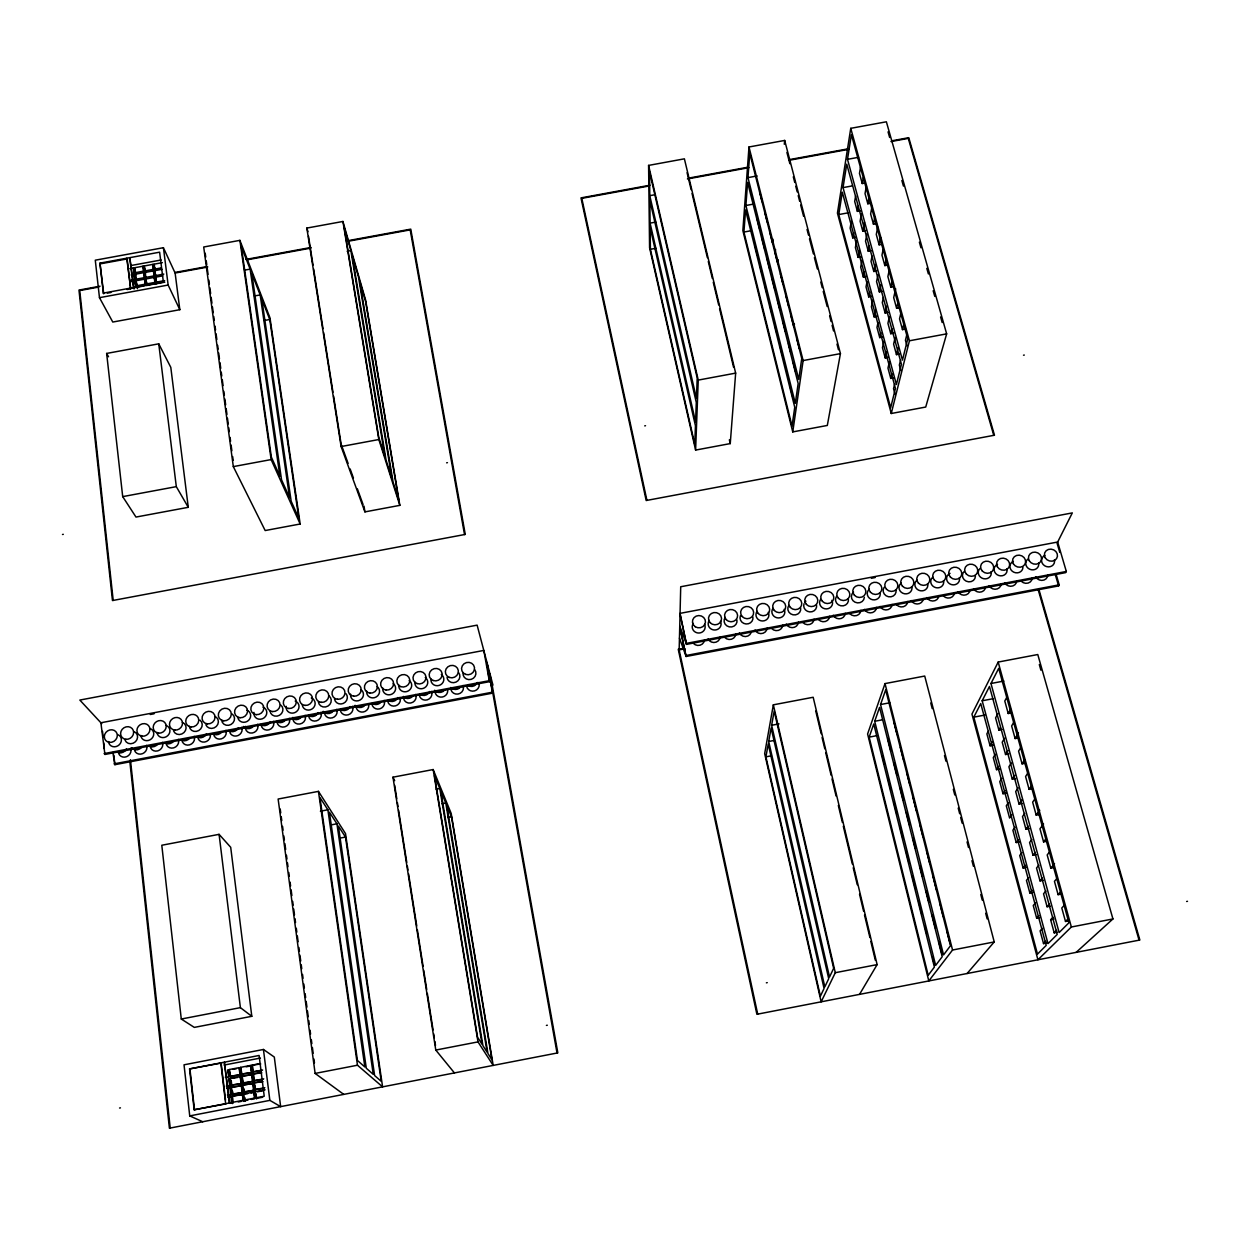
<?xml version="1.0" encoding="UTF-8"?>
<svg xmlns="http://www.w3.org/2000/svg" width="1250" height="1250" viewBox="0 0 1250 1250"><rect width="100%" height="100%" fill="white"/><g stroke="black" fill="none" stroke-linecap="round" stroke-linejoin="round"><path stroke-width="1.5" d="M757.703 1014.125L679.156 649.891L680.719 586.75L1072.312 512.906L1057.078 543.203L1059.781 552.391M680.031 614.422L686.531 644.375L680.062 613.359L1057.656 542.031L1066.328 571.469L1065.719 572.609L686.531 644.375L679.75 625.969L686.109 656.484L1058.609 585.922L1059.188 584.828L1056.016 573.953M695.609 450.078L698.25 380.094L648.594 165.406L684.391 158.828L735.656 373.125L730.25 443.594L695.609 450.078L649.578 247.781L648.594 165.406M748.984 146.984L742.859 230.578L792.75 431.906L827.312 425.453L840.438 353.625L784.688 140.438L748.984 146.984L803.125 360.562L792.75 431.906M743.922 232.047L745.562 210.016L794.75 407.25L792.031 426.125L743.922 232.047L751.312 230.687M745.891 205.5L747.609 182.359L798.156 383.516L795.312 403.375L745.891 205.5L753.469 204.094M747.969 177.625L749.766 153.312L801.75 358.516L798.75 379.438L747.969 177.625L757.156 175.938M772.922 239.156L772.547 242.828L769.938 232.516M784.297 144.266L784.688 140.438M775.547 249.484L775.156 253.125L777.797 263.547L778.188 259.922M794.422 323.891L793.969 327.344L791.25 316.641M850.75 128.328L837.438 213.125L891.25 413.5L925.719 407.047L946.656 333.859L886.375 121.797L850.75 128.328L909.438 340.781L891.25 413.5M838.766 214.562L842.297 192.188L895.438 388.453L890.656 407.703L838.766 214.562L847.984 212.859M843.031 187.609L846.75 164.141L901.437 364.266L896.406 384.5L843.031 187.609L852.469 185.875M847.5 159.328L851.406 134.672L907.75 338.797L902.469 360.109L847.5 159.328L858.516 157.312M851.328 221.156L850.125 228.156L852.766 237.891L855.547 237.375M855.625 195.938L854.688 201.453L857.391 211.375L860.234 210.844M860.562 166.984L859.469 173.422L862.25 183.531L865.172 182.984M852.766 237.891L853.672 232.672M857.391 211.375L858.344 205.891M862.25 183.531L863.266 177.781M773.344 704.828L764.672 753.625L821.141 1001.828L835.297 972.703L773.344 704.828L813.172 697.266L877.125 964.609L859.531 994.375M856.625 240.672L855.391 247.578L858.031 257.391L860.828 256.875M861.375 214L860.094 221.25L862.813 231.25L865.672 230.719M866.391 185.969L865.031 193.594L867.828 203.781L870.766 203.234M765.906 756.844L768.219 744.094L824.062 988.453L820.391 996.187L765.906 756.844L771.422 755.781M768.688 741.484L771.125 728.047L828.719 978.672L824.828 986.859L768.688 741.484L774.359 740.406M771.625 725.281L774.188 711.078L833.656 968.328L829.531 977L771.625 725.281L779.016 723.875M858.031 257.391L859.297 250.531M862.813 231.25L864.453 222.234M867.828 203.781L869.219 196.219M861.953 260.359L860.672 267.172L863.359 277.062L866.156 276.547M866.875 234.047L865.531 241.203L868.281 251.281L871.156 250.75M872.031 206.422L870.625 213.937L873.453 224.203L876.406 223.672M863.359 277.062L864.328 271.984M868.281 251.281L869.297 245.953M873.453 224.203L874.891 216.75M867 281.875L866.016 286.922L868.719 296.891L871.531 296.359M872.047 256.031L871.016 261.328L873.797 271.484L876.672 270.953M877.719 227.031L876.281 234.453L879.125 244.812L882.094 244.266M868.719 296.891L869.719 291.891M873.797 271.484L875.188 264.5M879.125 244.812L880.609 237.453M872.75 300.219L871.406 306.828L874.109 316.875L876.938 316.359M877.984 274.672L876.562 281.625L879.359 291.875L882.25 291.328M883.094 249.656L881.969 255.141L884.859 265.594L887.828 265.047M874.109 316.875L875.484 310.312M879.359 291.875L880.797 284.984M884.859 265.594L886.375 258.344M878.016 322.578L876.969 327.453L879.719 337.594L882.547 337.062M883.391 297.516L882.297 302.641L885.109 312.984L888.016 312.453M889.422 269.391L887.875 276.578L890.781 287.125L893.766 286.578M879.719 337.594L880.781 332.75M885.109 312.984L886.594 306.203M890.781 287.125L892.344 280M883.891 341.297L882.453 347.688L885.203 357.922L888.062 357.391M889.438 316.562L887.922 323.297L890.766 333.719L893.688 333.172M895.672 288.797L893.688 297.641L896.609 308.281L899.609 307.719M885.203 357.922L886.672 351.578M890.766 333.719L891.922 328.719M896.609 308.281L898.219 301.266M889.438 361.812L887.969 368.109L890.75 378.422L893.609 377.891M895.156 337.5L893.609 344.109L896.469 354.625L899.406 354.078M901.172 311.922L899.531 318.875L902.484 329.609L905.5 329.047M890.75 378.422L891.875 373.734M896.469 354.625L898.047 348.062M902.484 329.609L904.141 322.703M894.672 384.047L893.531 388.688L894.938 393.891M900.531 360.234L899.328 365.109L900.781 370.406M906.688 335.172L905.438 340.312L906.922 345.719M885.016 683.594L867.594 733.984L928.797 980.937L952.547 950.016L994.234 941.938L924.719 676.047L885.016 683.594L952.547 950.016M869.156 737.141L873.75 723.984L934.391 967.078L928.203 975.297L869.156 737.141L876.5 735.734M874.703 721.281L879.562 707.391L942.219 956.703L935.656 965.391L874.703 721.281L882.234 719.844M880.562 704.531L885.688 689.859L950.5 945.703L943.562 954.906L880.562 704.531L889.781 702.781M998.188 662.062L971.953 714.078L1037.922 959.781L1071.359 927L1112.938 918.953L1037.781 654.531L998.188 662.062L1071.359 927M973.812 717.156L980.75 703.578L1046.219 945.406L1037.484 954.109L973.812 717.156L984.812 715.062M982.172 700.781L989.469 686.453L1057.234 934.422L1048 943.625L982.172 700.781L993.453 698.641M990.969 683.5L998.703 668.359L1068.906 922.781L1059.141 932.531L990.969 683.5L1003.859 681.047M988.266 731.266L986.844 733.891L990.062 745.781L993.125 745.203M997.828 713.766L995.578 717.906L998.891 730.094L1002.047 729.484M1007.172 696.656L1004.781 701.031L1008.219 713.516L1011.453 712.891M990.062 745.781L992.234 741.938M998.891 730.094L1000.422 727.375M1008.219 713.516L1010.641 709.219M995.219 754.281L993.266 757.641L996.516 769.656L999.594 769.062M1004.531 738.234L1002.203 742.234L1005.562 754.531L1008.734 753.922M1014.094 721.734L1011.641 725.953L1015.125 738.562L1018.375 737.938M996.516 769.656L998.484 766.344M1005.562 754.531L1007.906 750.609M1015.125 738.562L1018.422 733.031M1001.75 778.375L999.75 781.625L1003.016 793.734L1006.109 793.141M1011.281 762.938L1008.906 766.781L1012.297 779.188L1015.469 778.578M1021.078 747.062L1018.578 751.125L1022.078 763.844L1025.344 763.219M1003.016 793.734L1005.047 790.562M1012.297 779.188L1014.688 775.422M1022.078 763.844L1024.625 759.859M1008.328 802.703L1006.281 805.812L1009.594 818.031L1011.656 814.984M1018.094 787.875L1015.672 791.562L1019.078 804.094L1022.281 803.469M1028.141 772.609L1025.578 776.516L1029.109 789.359L1032.391 788.734M1019.078 804.094L1022.359 799.266M1029.109 789.359L1031.719 785.547M1014.984 827.234L1012.875 830.219L1016.219 842.547L1019.344 841.953M1024.703 813.438L1022.484 816.578L1025.938 829.219L1029.141 828.594M1035.266 798.422L1032.641 802.156L1036.203 815.125L1039.516 814.5M1016.219 842.547L1018.344 839.641M1025.938 829.219L1028.172 826.141M1036.203 815.125L1039.766 810.25M1021.875 852.688L1019.719 855.531L1023.094 867.984L1026.234 867.375M1031.828 839.516L1029.562 842.516L1033.047 855.281L1036.281 854.656M1043.562 824.016L1039.969 828.766L1043.562 841.859L1046.891 841.234M1023.094 867.984L1025.266 865.203M1033.047 855.281L1035.344 852.359M1043.562 841.859L1046.297 838.391M1028.641 877.688L1026.438 880.391L1029.844 892.969L1033 892.359M1038.844 865.156L1036.516 868.016L1040.031 880.891L1043.281 880.266M1049.625 851.906L1047.172 854.922L1050.812 868.141L1054.141 867.5M1029.844 892.969L1032.062 890.328M1040.031 880.891L1042.391 878.109M1050.812 868.141L1054.531 863.734M967.094 973.516L994.234 941.938M1035.484 902.922L1033.234 905.484L1036.656 918.172L1039.828 917.562M1045.922 891.031L1043.531 893.75L1047.094 906.75L1050.344 906.125M1056.953 878.469L1054.438 881.328L1058.109 894.672L1061.469 894.031M1036.656 918.172L1038.938 915.688M1047.094 906.75L1049.5 904.125M1058.109 894.672L1060.656 891.891M1042.375 928.391L1040.078 930.812L1043.531 943.609L1046.719 943M1057.484 932.219L1054.203 932.859L1050.625 919.719L1053.062 917.172M1064.359 905.281L1061.781 907.984L1065.5 921.469L1068.859 920.828M1043.531 943.609L1045.859 941.266M1054.203 932.859L1056.672 930.375M1065.5 921.469L1068.109 918.844M1076.125 952.375L1112.938 918.953M225.328 1077.203L229.297 1076.953L227.813 1069.828L228.625 1076.562M230.062 1076.281L240.609 1074.766L239.141 1067.641L229.25 1069.547L230.062 1076.281L240.609 1074.766M241.391 1074.094L251.922 1072.562L250.453 1065.453L240.578 1067.359L241.391 1074.094L251.922 1072.562M260.125 1063.578L251.891 1065.172L252.719 1071.891L262.609 1069.984M261.578 1070.703L252.719 1071.891M230.312 1078.391L240.203 1076.469L241.688 1083.594L231.125 1085.141L230.312 1078.391L237.562 1077.5M241.656 1076.188L252.172 1074.672L253.016 1081.406L243.125 1083.328L241.656 1076.188L252.172 1074.672M262.688 1079.531L253.812 1080.75L252.984 1074L261.219 1072.406M1050.625 919.719L1053.891 919.094M252.984 1074L261.844 1072.797M226.375 1086.062L230.344 1085.797L228.875 1078.672L229.672 1085.422M231.125 1085.141L241.688 1083.594M242.469 1082.938L253.016 1081.406M253.812 1080.75L263.719 1078.828M227.047 1086.438L230.344 1085.797M119.562 1108.031L120.453 1107.859M546.422 1025.406L547.312 1025.234M766.375 982.828L767.25 982.656M1186.625 901.484L1187.5 901.312M226.625 1088.172L230.594 1087.906L231.406 1094.672L228.109 1095.312M231.375 1087.25L241.938 1085.703L242.766 1092.469L232.859 1094.391L231.375 1087.25L241.938 1085.703M242.734 1085.047L253.266 1083.516L254.109 1090.266L244.203 1092.188L242.734 1085.047L253.266 1083.516M263.797 1088.391L254.922 1089.625L254.078 1082.859L262.328 1081.266M262.953 1081.641L254.078 1082.859M315.125 1073.422L357.469 1065.219L382.594 1086.859L345.516 833.594L318.438 791.375L278.125 799.031L315.125 1073.422L343.75 1094.391M435.781 1050.062L478 1041.891L493.188 1065.422L451.188 813.438L433.156 769.547L392.969 777.188L435.781 1050.062L454.437 1072.938M835.297 972.703L877.125 964.609M227.422 1094.953L231.406 1094.672M232.188 1094.031L242.766 1092.469M243.547 1091.828L254.109 1090.266M254.922 1089.625L264.828 1087.703M227.688 1097.062L231.656 1096.781L232.469 1103.578M233.25 1102.938L232.438 1096.141L242.359 1094.219L243.844 1101.375M247.953 1100.094L244.641 1100.734L243.812 1093.938L253.734 1092.016L255 1097.469M256.016 1098.531L255.188 1091.734L265.094 1089.812M243.016 1094.594L232.438 1096.141M247.766 1093.672L243.812 1093.938M251.062 1093.031L254.375 1092.391M257.469 1091.781L262.422 1090.828M194.172 1109.781L264.219 1096.219L259.109 1055.469L189.562 1068.922L194.172 1109.781L225.984 1103.859M238.219 1101.984L241.531 1101.328M251.266 1099.453L254.578 1098.812L253.734 1092.016M257.672 1098.203L262.641 1097.25M189.734 1115.906L269.859 1100.375L280.656 1106.641L274.312 1057.062L263.438 1049.469L184.031 1064.812L189.734 1115.906L202.75 1121.75M181.281 1019.031L240.391 1007.641L251.797 1016.313L194.312 1027.391L181.281 1019.031L161.797 845.25L219.078 834.344L230.703 847.297L251.797 1016.313M189.562 1068.922L221.156 1063.078L225.547 1100.156M224.047 1065.078L260.453 1058.047M233.219 1069.312L236.5 1068.672M246.156 1066.812L251.094 1065.859M251.891 1065.172L260.75 1063.984M320.391 811.219L327.875 809.797L364.859 1066.969L357.453 1060.484L319.938 797.531L327.875 809.797M436.047 789.203L439.781 788.484L482.062 1044.281L477.578 1037.234L434.5 775.719L439.781 788.484M331.172 824.891L336.922 823.797L373.266 1074.359L366.297 1068.234L329.406 812.187L336.922 823.797M441.969 803.766L445.781 803.047L487.156 1052.297L482.922 1045.641L440.797 790.969L445.781 803.047M339.906 838.125L345.484 837.062L381.234 1081.328L374.625 1075.547L338.375 826.062L345.484 837.062M447.766 817.547L451.484 816.844L491.969 1059.859L487.969 1053.578L446.766 805.391L451.484 816.844M150.266 714.5L154.062 713.781M871.344 578.297L875.156 577.562M104.078 753.594L489.188 680.703L489.453 681.688L104.922 754.469L100.891 722.766L483.797 650.438L489.453 681.688L486.953 662.406L492.531 693.156L114.875 764.688L112.859 752.469M686.578 643.344L1066.328 571.469M684 648.219L678.25 649.312L756.891 1014.281L1139.859 940.016L1038.75 588.938M679.156 649.891L684.922 648.797M114.047 763.859L492.266 692.219L492.531 693.156L490.016 673.969M686.141 655.484L1059.188 584.828M62.5 534.484L63.313 534.328M446.625 462.812L447.438 462.672M644.719 425.875L645.516 425.719M1023.516 355.203L1024.297 355.062M300.172 524L265.172 530.547L233.312 466.609L203.703 247L239.891 240.359L269.969 317.781L300.172 524L271.141 459.578L239.891 240.359M364.922 511.891L399.844 505.359L365.641 300.125L342.922 221.469L306.828 228.078L341.109 446.547L364.922 511.891L364.016 506.125M233.312 466.609L271.141 459.578M341.109 446.547L378.828 439.531L399.844 505.359M698.25 380.094L735.656 373.125M803.125 360.562L840.438 353.625M909.438 340.781L946.656 333.859M122.703 496.625L176.312 486.641L188.266 507.312L135.984 517.062L122.703 496.625L106.641 353.438L158.75 343.828L170.797 367.359L188.266 507.312M163.422 247.703L95.281 260.188L99.469 297.672L112.781 322.047L179.828 309.703L175.125 273.031L163.422 247.703L168.141 285.047L179.828 309.703M99.953 263.125L159.625 252.188L163.375 282.078L103.344 293.109L99.953 263.125L103.719 293.797L103.344 293.109M100.328 263.844L127.125 258.922L130.672 288.844L127.078 289.516M130.609 265.594L161.188 259.984M129.828 268.625L133.219 268L133.922 269.406L134.516 274.344L131.125 274.969M135.75 274.125L134.453 267.766L142.938 266.219L144.234 272.562L135.234 274.266L136.531 280.625L136.125 277.328M144.172 265.984L145.469 272.344L144.172 265.984L152.656 264.422L153.328 265.844L153.938 270.781L144.969 272.484L146.25 278.844M154.766 267.266L155.172 270.547L153.891 264.203L162.375 262.641M135.047 272.719L143.531 271.156L144.234 272.562M144.781 270.938L153.266 269.375L153.938 270.781M154.5 269.141L161.297 267.906M154.688 270.688L155.984 277.047L154.688 270.688L161.953 269.312M131.188 280.078L134.594 279.453L135.297 280.859L131.375 281.641M135.828 279.234L144.328 277.672L145.016 279.062L136.016 280.781L137.312 287.156L136.016 280.781M145.562 277.438L154.062 275.875L154.75 277.281L145.766 279L147.047 285.359M155.312 275.656L163.812 274.094M100.063 286.203L78.969 290.078L112.469 600.547L465.266 534.422L410.766 229.141L347.469 240.766M174.859 272.469L207.469 266.484M245.828 259.438L311.031 247.453M650 185.203L580.984 197.891L646.188 500.516L994.484 435.219L908.781 137.688L891.531 140.859M688.328 178.172L747.766 167.25M789.938 159.516L847.438 148.953M98.828 287.047L79.734 290.562L113.203 600.422M175.234 273.016L207.703 267.047M247.812 259.688L310.859 248.109M349.062 241.094L410.188 229.875L464.531 534.562M649.016 186L581.797 198.359L646.922 500.375M687.422 178.953L748.875 167.672M789.203 160.266L848.734 149.328M890.984 141.562L908.281 138.391L993.766 435.359M155.5 277.203L156.797 283.578L155.5 277.203L162.781 275.812M136.609 285.766L145.125 284.203L145.812 285.594L144.516 279.219L145.125 284.203M146.359 283.969L154.875 282.406L155.547 283.797L146.562 285.531M156.125 282.172L164.625 280.609M132.672 288L136.078 287.375L134.766 281.016L136.078 287.375M144.109 285.906L136.797 287.312L137.5 288.703M156.312 283.734L164.828 282.172M107.313 293.141L110.906 292.484M244.531 270.141L250.125 269.109L279.891 476.109L271.391 457.219L241.344 246.594L250.125 269.109M347.156 251.281L350.859 250.594L384.906 456.547L378.75 437.234L344.25 227.719L350.859 250.594M649.781 195.672L649.516 171.719L697.203 377.984L696.453 398.5L649.781 195.672L655.312 194.656M99.469 297.672L168.141 285.047M254.422 295.984L260.172 294.922L289.594 497.75L281.547 479.797L251.828 273.5L260.172 294.922M650.094 223.125L649.844 200.344L696.297 402.5L695.594 421.984L650.094 223.125L655.781 222.078M264.125 320.531L269.75 319.5L298.828 518.297L291.172 501.234L261.797 299.094L269.75 319.5M650.391 249.297L650.141 227.578L695.453 425.781L694.766 444.312L650.391 249.297L655.938 248.266M229.25 1069.547L230.734 1076.672M221.5 1063.297L220.812 1062.875L225.641 1103.688M240.578 1067.359L242.047 1074.484M101.734 723.672L79.828 700.062L477.125 625.141L492.953 685.141M106.641 353.438L108.547 356.781M130.672 288.844L126.766 258.219L127.484 259.641M135.234 274.266L135.938 275.672M134.516 274.344L133.219 268M134.453 267.766L135.547 272.469M145.766 279L146.844 283.703M144.969 272.484L145.656 273.891M392.969 777.188L394.672 780.656M153.891 264.203L154.562 265.609M348.109 463.406L341.141 444.234L333.594 396.094M350.141 468.953L353.438 478.062M357.375 488.875L363.047 504.453M679.453 638.125L686.109 656.484L679.719 627M306.828 228.078L308 231.719M1055.438 575.062L1058.609 585.922M1038.219 589.812L1139.062 940.156M888.047 131.875L889.641 137.484M901.859 180.484L903.438 186.094M919.375 242.172L920.953 247.781M926.797 268.344L928.391 273.953M933.172 290.766L934.766 296.375M940.594 316.938L942.188 322.547M1039.312 664.562L1040.891 670.172M786.906 152.406L789.859 163.688M793.297 176.844L794.766 182.484M795.75 186.234L797.219 191.875M798.203 195.625L799.672 201.266M800.656 205.031L803.594 216.297M807.031 229.453L808.516 235.094M809.484 238.844L813.422 253.891M814.406 257.641L817.344 268.922M820.781 282.078L822.25 287.703M823.234 291.469L827.172 306.5M829.625 315.891L831.094 321.531M832.078 325.297L833.547 330.938M836.984 344.078L838.453 349.719M930.75 702.969L932.219 708.609M944.484 755.547L945.953 761.172M953.312 789.344L954.781 794.969M958.219 808.109L959.688 813.75M960.656 817.5L962.141 823.141M967.047 841.906L968.516 847.547M971.938 860.688L973.422 866.313M980.781 894.484L982.25 900.109M985.672 913.25L987.156 918.891M759.625 191.797L762.203 201.953M764.766 212.062L767.359 222.312M780.438 273.922L783.094 284.438M785.891 295.484L788.578 306.078M796.656 338L799.391 348.781M893.984 722.156L897.172 734.719M900.344 747.219L903.547 759.891M906.75 772.516L909.984 785.312M913.219 798.047L916.484 810.969M919.75 823.844L923.047 836.875M926.531 850.594L929.859 863.75M933.188 876.875L936.562 890.172M939.906 903.438L943.312 916.859M946.703 930.234L950.141 943.797M757.266 219.406L759.766 229.375M762.266 239.297L764.781 249.344M767.297 259.359L769.844 269.484M772.391 279.578L774.953 289.797M777.516 299.969L780.109 310.281M782.828 321.109L785.438 331.5M788.484 343.594L790.672 352.328M793.297 362.781L795.516 371.578M887.75 738.484L890.828 750.734M893.906 762.938L897 775.297M900.109 787.625L903.234 800.094M906.359 812.531L909.531 825.125M912.688 837.672L915.422 848.563M919.703 865.594L922.469 876.594M926.156 891.234L928.938 902.328M932.188 915.25L935.469 928.328M938.75 941.359L942.078 954.562M755.016 245.719L757.453 255.5M759.891 265.234L761.938 273.453M764.797 284.922L766.859 293.203M769.75 304.766L771.828 313.109M774.734 324.766L776.844 333.188M779.906 345.5L782.453 355.688M790.109 386.344L792.688 396.703M882.266 755.656L884.391 764.203M887.797 777.828L890.812 789.891M893.812 801.922L896.844 814.094M899.875 826.234L902.938 838.516M906 850.766L909.094 863.172M912.344 876.203L915.469 888.734M918.594 901.203L921.734 913.828M924.875 926.422L926.703 933.719M932.609 957.406L934.438 964.75M687.078 172.703L691.141 189.703M692.047 193.484L707.391 257.703M708.297 261.484L712.359 278.484M713.266 282.266L718.688 304.922M719.578 308.703L733.578 367.266M815.766 711.062L821.172 733.719M822.078 737.5L824.797 748.828M825.688 752.594L831.109 775.25M832.016 779.031L836.078 796.016M838.328 805.453L842.391 822.453M843.297 826.219L852.312 863.984M853.219 867.75L857.281 884.75M859.531 894.188L863.594 911.172M864.5 914.953L869.922 937.594M870.813 941.375L875.328 960.25M729.359 439.812L730.25 443.594M492.078 684.562L557.828 1052.875L169.406 1128.203L129.781 761.047M491.453 685.422L557.031 1053.031M342.922 221.469L378.828 439.531M433.156 769.547L478 1041.891M308.5 236.266L313.031 265.141M313.641 269L323.016 328.688M323.609 332.547L332.984 392.234M394.672 785.281L396.797 798.766M397.391 802.625L398 806.484M398.609 810.328L406.766 862.359M407.375 866.203L407.984 870.062M408.594 873.906L416.75 925.938M417.359 929.781L423.109 966.391M423.703 970.25L426.734 989.516M427.328 993.359L433.078 1029.969M433.688 1033.828L434.297 1037.672M434.891 1041.531L435.5 1045.391M318.438 791.375L357.469 1065.219M205.219 253.234L205.734 257.062M206.25 260.906L206.766 264.734M207.281 268.578L208.062 274.328M208.844 280.094L209.359 283.922M209.875 287.766L210.641 293.516M211.172 297.344L211.937 303.109M212.453 306.938L213.234 312.688M213.75 316.531L214.266 320.375M215.047 326.125L215.562 329.953M216.078 333.797L216.859 339.547M217.641 345.297L218.156 349.141M218.672 352.969L219.453 358.734M219.969 362.562L220.75 368.328M221.266 372.156L221.781 376M222.297 379.828L223.078 385.578M223.844 391.344L224.375 395.172M224.891 399.016L225.656 404.766M226.172 408.609L226.953 414.359M227.469 418.188L228.25 423.953M228.766 427.781L229.281 431.625M230.062 437.375L230.578 441.219M231.094 445.047L231.875 450.797M232.656 456.562L233.172 460.391M280.219 809.031L280.734 812.875M281.25 816.719L281.781 820.562M282.547 826.344L283.078 830.188M283.844 835.953L284.375 839.797M284.891 843.641L285.672 849.422M286.453 855.188L286.969 859.031M287.484 862.875L288 866.719M288.781 872.5L289.297 876.344M290.078 882.109L290.594 885.953M291.125 889.797L291.891 895.578M292.672 901.344L293.188 905.188M293.719 909.031L294.484 914.797M295.016 918.656L295.531 922.5M296.312 928.266L296.828 932.109M297.344 935.953L298.125 941.734M298.906 947.5L299.422 951.344M299.938 955.188L300.719 960.953M301.234 964.812L301.766 968.656M302.531 974.422L303.062 978.266M303.828 984.031L304.359 987.891M305.125 993.656L305.656 997.5M306.172 1001.344L306.953 1007.109M307.469 1010.969L308.25 1016.734M308.766 1020.578L309.281 1024.422M310.062 1030.188L310.578 1034.047M311.359 1039.812L311.875 1043.656M312.406 1047.5L313.172 1053.266M313.953 1059.047L314.469 1062.891M263.438 1049.469L269.859 1100.375M154.75 277.281L153.453 270.922L154.062 275.875M155.547 283.797L154.266 277.438L154.875 282.406M252.531 1065.578L253.156 1070.609M253.625 1074.391L254.453 1081.125M254.922 1084.922L255.547 1090M256.031 1093.797L256.656 1098.891M152.656 264.422L153.266 269.375M250.453 1065.453L251.281 1072.172M251.547 1074.281L252.375 1081.031M252.641 1083.141L253.469 1089.906M158.75 343.828L176.312 486.641M219.078 834.344L240.391 1007.641M145.016 279.062L143.719 272.703L144.328 277.672M242.297 1076.578L243.125 1083.328M243.797 1088.812L244.203 1092.188M244.875 1097.703L245.281 1101.094M142.938 266.219L143.531 271.156M239.141 1067.641L239.953 1074.359M240.203 1076.469L241.031 1083.219M241.281 1085.328L242.109 1092.109M242.359 1094.219L243.187 1101.016M135.297 280.859L134 274.5L134.594 279.453M231.188 1080.453L231.797 1085.516M232.453 1091L232.859 1094.391M229.922 1087.531L230.734 1094.312M230.984 1096.422L231.797 1103.219M134.078 288.984L129.797 257.656L133.375 287.594M229.891 1103.344L224.359 1062.188L229.203 1103M189.938 1069.125L194.531 1109.953M130.422 759.719L170.219 1128.047M113.875 755.219L114.875 764.688M102.531 731.375L103.125 737.141M103.734 742.922L104.328 748.688M751.141 632.625A6.375 6 7.9 0 1 739.391 633.062M938.875 595.625A6.438 5.906 17.3 0 1 926.828 597.578M970.031 589.734A6.438 5.891 18.3 0 1 957.984 591.688M704.5 639.984A6.359 6.016 4.3 0 1 693.297 643.281M860.906 610.391A6.406 5.953 14.2 0 1 849.766 613.656M720.172 637.031A6.359 6.016 5.6 0 1 708.078 638.984M735.828 634.062A6.375 6 6.8 0 1 724.641 637.344M782.781 625.172A6.375 5.984 10 0 1 771.609 628.453M1047.797 575.016A6.469 5.844 20.4 0 1 1035.781 576.953M954.453 592.688A6.438 5.891 17.9 0 1 943.375 595.938M892.109 604.484A6.406 5.938 15.6 0 1 880.047 606.438M1032.25 577.953A6.469 5.859 20 0 1 1021.219 581.219M907.703 601.531A6.422 5.922 16.2 0 1 896.594 604.797M767.141 628.141A6.375 6 9 0 1 755.047 630.094M923.297 598.578A6.422 5.906 16.8 0 1 911.25 600.531M814.047 619.266A6.391 5.969 11.9 0 1 802.891 622.531M798.406 622.219A6.391 5.984 11 0 1 786.328 624.172M985.594 586.781A6.453 5.875 18.8 0 1 973.563 588.734M876.516 607.438A6.406 5.938 14.9 0 1 864.453 609.391M829.672 616.297A6.391 5.969 12.7 0 1 818.531 619.578M1001.156 583.844A6.453 5.875 19.2 0 1 989.125 585.797M1016.703 580.906A6.469 5.859 19.6 0 1 1004.672 582.844M845.281 613.344A6.391 5.953 13.5 0 1 833.219 615.297M816.531 604.812A6.5 6.062 11.5 0 1 809.75 611.906A6.5 6.062 11.5 0 1 804.031 603.734M804.781 602.328A6.5 6.062 11.5 0 1 805.891 601.172M800.625 607.828A6.5 6.078 10.6 0 1 792.984 614.797A6.5 6.078 10.6 0 1 788.891 605.344M975.422 576.375A6.562 5.984 18 0 1 966.219 581.172A6.562 5.984 18 0 1 964.5 571.188M991.109 571.797A6.562 5.969 18.4 0 1 987.312 578.516A6.562 5.969 18.4 0 1 979.312 575.828A6.562 5.969 18.4 0 1 980.328 568.203M880.094 592.797A6.516 6.031 14.6 0 1 876.172 599.531A6.516 6.031 14.6 0 1 868.234 596.844A6.516 6.031 14.6 0 1 869.406 589.156M831.891 600.297A6.516 6.062 12.3 0 1 829.938 607.828A6.516 6.062 12.3 0 1 821.609 607.125A6.516 6.062 12.3 0 1 820.672 599.328M848.328 598.797A6.516 6.047 13.1 0 1 840.75 605.766A6.516 6.047 13.1 0 1 836.562 596.328M864.344 597.375A6.516 6.047 13.9 0 1 855.047 602.203A6.516 6.047 13.9 0 1 853.547 592.156M1006.938 568.812A6.578 5.953 18.9 0 1 1002.641 575.672A6.578 5.953 18.9 0 1 994.625 571.875A6.578 5.953 18.9 0 1 997.531 564.359M1022.937 567.391A6.578 5.953 19.3 0 1 1017.375 572.844A6.578 5.953 19.3 0 1 1010.25 568.391A6.578 5.953 19.3 0 1 1013.344 561.375M736.938 619.859A6.484 6.094 6.5 0 1 729.219 626.859A6.484 6.094 6.5 0 1 725.234 617.375M720.484 621.359A6.484 6.109 5.3 0 1 718.375 628.938A6.484 6.109 5.3 0 1 710.078 628.219A6.484 6.109 5.3 0 1 709.312 620.375M704.547 624.375A6.484 6.109 4 0 1 702.422 631.953A6.484 6.109 4 0 1 694.125 631.234A6.484 6.109 4 0 1 693.375 623.391M943.562 580.797A6.547 6 17 0 1 939.719 587.516A6.547 6 17 0 1 931.75 584.828A6.547 6 17 0 1 932.828 577.172M752.875 616.859A6.484 6.094 7.6 0 1 746.016 623.969A6.484 6.094 7.6 0 1 740.391 615.766M768.266 612.328A6.484 6.094 8.6 0 1 766.234 619.891A6.484 6.094 8.6 0 1 757.906 619.172A6.484 6.094 8.6 0 1 757.078 611.359M895.969 589.797A6.531 6.016 15.2 0 1 888.453 596.734A6.531 6.016 15.2 0 1 884.172 587.328M927.703 583.797A6.547 6 16.4 0 1 923.844 590.516A6.547 6 16.4 0 1 915.875 587.828A6.547 6 16.4 0 1 916.984 580.172M911.844 586.797A6.531 6.016 15.8 0 1 907.969 593.516A6.531 6.016 15.8 0 1 900 590.828A6.531 6.016 15.8 0 1 901.125 583.172M1038.578 562.828A6.578 5.938 19.7 0 1 1034.859 569.516A6.578 5.938 19.7 0 1 1026.828 566.844A6.578 5.938 19.7 0 1 1027.766 559.234M959.422 577.797A6.547 5.984 17.5 0 1 955.062 584.672A6.547 5.984 17.5 0 1 947.078 580.875A6.547 5.984 17.5 0 1 950.047 573.344M1054.406 559.828A6.594 5.938 20 0 1 1050.156 566.672A6.594 5.938 20 0 1 1042.094 562.906A6.594 5.938 20 0 1 1044.938 555.406M784.172 609.312A6.5 6.078 9.7 0 1 782.156 616.875A6.5 6.078 9.7 0 1 773.844 616.156A6.5 6.078 9.7 0 1 772.984 608.344M477.438 682.469A6.422 6.094 -18 0 1 467.641 685.344M478.75 682.531A6.375 6.062 -18.1 0 1 474.578 690.891A6.375 6.062 -18.1 0 1 466.609 686.078M474.578 669.5A6.5 6.156 -17.9 0 1 471.188 679.359A6.5 6.156 -17.9 0 1 463.062 672.875M458.531 672.531A6.5 6.156 -19.3 0 1 455.922 682.125A6.5 6.156 -19.3 0 1 447.016 677.516M460.719 686.891A6.438 6.094 -19.5 0 1 451.75 688.344M462.984 685.5A6.391 6.062 -19.6 0 1 457.984 694.062A6.391 6.062 -19.6 0 1 450.844 687.469M444.812 689.906A6.438 6.094 -20.9 0 1 434.656 690.266M447.656 690.016A6.391 6.062 -21 0 1 442.203 697.047A6.391 6.062 -21 0 1 435.062 692.047M441.297 674.469A6.516 6.156 -20.7 0 1 443.109 682.188A6.516 6.156 -20.7 0 1 435.422 685.5A6.516 6.156 -20.7 0 1 430.953 678.938M425.25 677.5A6.516 6.156 -22 0 1 427.031 685.219A6.516 6.156 -22 0 1 419.344 688.547A6.516 6.156 -22 0 1 414.906 681.969M429.75 691.5A6.453 6.094 -22.2 0 1 419.938 694.359M431.453 691.469A6.406 6.062 -22.4 0 1 427.219 699.859A6.406 6.062 -22.4 0 1 419.297 695.031M413 695.922A6.453 6.094 -23.5 0 1 404.016 697.375M415.688 694.453A6.406 6.047 -23.6 0 1 410.609 703.031A6.406 6.047 -23.6 0 1 403.516 696.438M409.203 680.531A6.516 6.141 -23.3 0 1 410.953 688.266A6.516 6.141 -23.3 0 1 403.25 691.594A6.516 6.141 -23.3 0 1 398.828 685.016M393.141 683.578A6.531 6.141 -24.5 0 1 394.875 691.297A6.531 6.141 -24.5 0 1 387.156 694.625A6.531 6.141 -24.5 0 1 382.766 688.047M397.938 697.516A6.453 6.094 -24.7 0 1 388.109 700.391M399.906 697.453A6.406 6.047 -24.8 0 1 395.609 705.844A6.406 6.047 -24.8 0 1 387.719 701.016M381.172 701.953A6.469 6.078 -25.8 0 1 372.172 703.406M384.109 700.438A6.422 6.047 -26 0 1 379.797 708.844A6.422 6.047 -26 0 1 371.922 704M377.078 686.609A6.531 6.141 -25.6 0 1 378.781 694.344A6.531 6.141 -25.6 0 1 371.062 697.672A6.531 6.141 -25.6 0 1 366.688 691.094M361 689.656A6.547 6.141 -26.7 0 1 362.688 697.391A6.547 6.141 -26.7 0 1 354.953 700.719A6.547 6.141 -26.7 0 1 350.594 694.141M365.234 704.969A6.469 6.078 -26.9 0 1 355.078 705.328M368.734 704.953A6.422 6.047 -27.1 0 1 363.172 712.016A6.422 6.047 -27.1 0 1 356.125 707M350.156 706.562A6.484 6.078 -27.9 0 1 340.312 709.438M352.516 706.422A6.438 6.031 -28.1 0 1 348.156 714.828A6.438 6.031 -28.1 0 1 340.312 709.984M346.094 693.797A6.547 6.141 -27.7 0 1 343.266 703.438A6.547 6.141 -27.7 0 1 334.484 698.797M333.359 711A6.484 6.078 -28.9 0 1 323.203 711.359M336.719 709.406A6.438 6.031 -29 0 1 332.328 717.828A6.438 6.031 -29 0 1 324.5 712.984M328.828 695.734A6.562 6.125 -28.6 0 1 327.922 706.094A6.562 6.125 -28.6 0 1 318.375 701.844M318.281 712.594A6.5 6.062 -29.8 0 1 308.422 715.469M320.906 712.406A6.453 6.031 -29.9 0 1 316.5 720.828A6.453 6.031 -29.9 0 1 308.672 715.969M311.297 698.016A6.562 6.125 -29.5 0 1 314.969 704.984A6.562 6.125 -29.5 0 1 308.266 710.094A6.562 6.125 -29.5 0 1 302.266 704.891M295.203 701.062A6.578 6.125 -30.4 0 1 298.703 708.562A6.578 6.125 -30.4 0 1 291.016 713.047A6.578 6.125 -30.4 0 1 286.203 706.312M301.469 717.031A6.5 6.062 -30.6 0 1 292.469 718.5M305.078 715.391A6.453 6.031 -30.8 0 1 299.844 724.016A6.453 6.031 -30.8 0 1 292.891 717.375M280.547 704.859A6.578 6.109 -31.2 0 1 279.531 715.25A6.578 6.109 -31.2 0 1 270.031 710.984M285.5 720.062A6.516 6.062 -31.4 0 1 276.5 721.516M289.266 718.391A6.469 6.016 -31.6 0 1 284.812 726.828A6.469 6.016 -31.6 0 1 277.016 721.969M270.422 721.656A6.531 6.062 -32.1 0 1 260.531 724.531M273.438 721.391A6.484 6.016 -32.3 0 1 268.953 729.828A6.484 6.016 -32.3 0 1 261.172 724.969M263 707.156A6.594 6.109 -31.9 0 1 266.438 714.672A6.594 6.109 -31.9 0 1 258.734 719.156A6.594 6.109 -31.9 0 1 253.969 712.406M246.891 710.203A6.609 6.109 -32.6 0 1 250.469 717.188A6.609 6.109 -32.6 0 1 243.703 722.312A6.609 6.109 -32.6 0 1 237.781 717.094M253.562 726.109A6.531 6.047 -32.8 0 1 243.422 726.453M257.594 724.375A6.484 6.016 -33 0 1 252.266 733.016A6.484 6.016 -33 0 1 245.391 726.359M238.469 727.688A6.547 6.047 -33.5 0 1 228.578 730.578M241.75 727.375A6.5 6 -33.7 0 1 238.016 735.547A6.5 6 -33.7 0 1 229.859 732.5M232.188 714A6.609 6.109 -33.3 0 1 231.094 724.422A6.609 6.109 -33.3 0 1 221.641 720.141M221.609 732.156A6.547 6.047 -34.1 0 1 212.594 733.609M225.906 730.375A6.5 6 -34.3 0 1 221.359 738.844A6.5 6 -34.3 0 1 213.625 733.969M214.641 716.297A6.625 6.094 -33.9 0 1 216.312 726.438A6.625 6.094 -33.9 0 1 205.859 724.766M206.516 733.75A6.562 6.031 -34.7 0 1 196.594 736.641M210.422 734.922A6.516 6 -34.9 0 1 204.656 742.031A6.516 6 -34.9 0 1 197.766 736.969M199.922 720.109A6.625 6.094 -34.5 0 1 198.766 730.531A6.625 6.094 -34.5 0 1 189.344 726.25M182.375 722.391A6.641 6.078 -35 0 1 183.984 732.547A6.641 6.078 -35 0 1 173.547 730.875M189.625 738.203A6.578 6.031 -35.2 0 1 180.594 739.672M194.188 736.375A6.531 5.984 -35.4 0 1 189.594 744.859A6.531 5.984 -35.4 0 1 181.891 739.969M166.219 725.453A6.656 6.078 -35.5 0 1 169.703 732.469A6.656 6.078 -35.5 0 1 162.859 737.609A6.656 6.078 -35.5 0 1 157.016 732.375M173.609 741.234A6.578 6.016 -35.8 0 1 164.594 742.703M178.328 739.391A6.531 5.984 -35.9 0 1 173.703 747.859A6.531 5.984 -35.9 0 1 166.016 742.969M150.078 728.5A6.656 6.078 -36 0 1 153.516 735.531A6.656 6.078 -36 0 1 146.672 740.672A6.656 6.078 -36 0 1 140.844 735.422M157.609 744.266A6.594 6.016 -36.2 0 1 148.578 745.734M162.453 742.391A6.547 5.984 -36.4 0 1 157.812 750.875A6.547 5.984 -36.4 0 1 150.141 745.984M133.906 731.562A6.672 6.062 -36.5 0 1 135.438 741.734A6.672 6.062 -36.5 0 1 125.016 740.062M141.594 747.297A6.609 6.016 -36.7 0 1 131.453 747.656M146.578 745.391A6.547 5.969 -36.8 0 1 142.703 753.594A6.547 5.969 -36.8 0 1 134.594 750.531M117.75 734.609A6.688 6.062 -36.9 0 1 121.156 741.656A6.688 6.062 -36.9 0 1 114.281 746.797A6.688 6.062 -36.9 0 1 108.484 741.547M126.484 748.891A6.609 6 -37.1 0 1 116.547 751.797M130.688 748.406A6.562 5.969 -37.3 0 1 126.797 756.609A6.562 5.969 -37.3 0 1 118.703 753.547M391.953 478.641L386.109 460.313L352.156 255.062L358.453 276.828L391.953 478.641M398.641 499.641L393.094 482.219L359.688 281.078L365.672 301.797L398.641 499.641M806.375 604.391A6.547 6.109 11.3 0 0 817.469 602.578A6.547 6.109 11.3 0 0 809.984 594.438A6.547 6.109 11.3 0 0 806.375 604.391M790.328 607.422A6.547 6.109 10.5 0 0 801.437 605.609A6.547 6.109 10.5 0 0 793.984 597.453A6.547 6.109 10.5 0 0 790.328 607.422M966.406 574.125A6.609 6.016 17.8 0 0 977.469 572.328A6.609 6.016 17.8 0 0 969.734 564.25A6.609 6.016 17.8 0 0 966.406 574.125M982.375 571.109A6.609 6 18.3 0 0 993.437 569.312A6.609 6 18.3 0 0 985.672 561.234A6.609 6 18.3 0 0 982.375 571.109M870.469 592.266A6.578 6.078 14.4 0 0 881.547 590.469A6.578 6.078 14.4 0 0 873.953 582.344A6.578 6.078 14.4 0 0 870.469 592.266M822.406 601.359A6.562 6.094 12.2 0 0 833.5 599.547A6.562 6.094 12.2 0 0 825.984 591.406A6.562 6.094 12.2 0 0 822.406 601.359M838.422 598.328A6.562 6.094 13 0 0 849.516 596.516A6.562 6.094 13 0 0 841.984 588.391A6.562 6.094 13 0 0 838.422 598.328M854.453 595.297A6.562 6.078 13.7 0 0 865.531 593.484A6.562 6.078 13.7 0 0 857.969 585.359A6.562 6.078 13.7 0 0 854.453 595.297M997.344 566.75A6.625 6 18.7 0 0 1008.687 567.688A6.625 6 18.7 0 0 1003.312 558.156A6.625 6 18.7 0 0 997.344 566.75M1013.297 563.734A6.625 5.984 19.1 0 0 1024.656 564.672A6.625 5.984 19.1 0 0 1019.234 555.156A6.625 5.984 19.1 0 0 1013.297 563.734M726.125 619.562A6.531 6.141 6.3 0 0 737.234 617.75A6.531 6.141 6.3 0 0 729.891 609.562A6.531 6.141 6.3 0 0 726.125 619.562M710.047 622.594A6.531 6.141 5.2 0 0 721.172 620.781A6.531 6.141 5.2 0 0 713.844 612.594A6.531 6.141 5.2 0 0 710.047 622.594M695.234 626.719A6.531 6.156 3.9 0 0 705.453 622.266A6.531 6.156 3.9 0 0 696.172 616.109A6.531 6.156 3.9 0 0 695.234 626.719M934.453 580.172A6.594 6.031 16.8 0 0 945.516 578.375A6.594 6.031 16.8 0 0 937.828 570.281A6.594 6.031 16.8 0 0 934.453 580.172M742.188 616.516A6.531 6.141 7.5 0 0 753.297 614.719A6.531 6.141 7.5 0 0 745.922 606.547A6.531 6.141 7.5 0 0 742.188 616.516M758.234 613.484A6.531 6.125 8.5 0 0 769.344 611.672A6.531 6.125 8.5 0 0 761.938 603.516A6.531 6.125 8.5 0 0 758.234 613.484M886.469 589.234A6.578 6.062 15.1 0 0 897.547 587.438A6.578 6.062 15.1 0 0 889.937 579.328A6.578 6.062 15.1 0 0 886.469 589.234M918.469 583.188A6.594 6.047 16.3 0 0 929.531 581.391A6.594 6.047 16.3 0 0 921.875 573.297A6.594 6.047 16.3 0 0 918.469 583.188M902.469 586.219A6.578 6.047 15.7 0 0 913.547 584.406A6.578 6.047 15.7 0 0 905.906 576.312A6.578 6.047 15.7 0 0 902.469 586.219M1029.234 560.719A6.641 5.984 19.5 0 0 1040.609 561.656A6.641 5.984 19.5 0 0 1035.156 552.141A6.641 5.984 19.5 0 0 1029.234 560.719M950.438 577.141A6.594 6.031 17.3 0 0 961.5 575.344A6.594 6.031 17.3 0 0 953.781 567.266A6.594 6.031 17.3 0 0 950.438 577.141M1045.172 557.703A6.641 5.969 19.9 0 0 1056.547 558.641A6.641 5.969 19.9 0 0 1051.078 549.141A6.641 5.969 19.9 0 0 1045.172 557.703M774.297 610.453A6.547 6.125 9.5 0 0 785.391 608.641A6.547 6.125 9.5 0 0 777.969 600.484A6.547 6.125 9.5 0 0 774.297 610.453M465.578 674.391A6.547 6.203 -17.8 0 0 474.484 667.5A6.547 6.203 -17.8 0 0 464.031 663.766A6.547 6.203 -17.8 0 0 465.578 674.391M449.391 677.453A6.547 6.188 -19.2 0 0 458.312 670.562A6.547 6.188 -19.2 0 0 447.875 666.812A6.547 6.188 -19.2 0 0 449.391 677.453M433.188 680.516A6.562 6.188 -20.6 0 0 442.141 673.609A6.562 6.188 -20.6 0 0 431.719 669.859A6.562 6.188 -20.6 0 0 433.188 680.516M417 683.578A6.562 6.188 -21.9 0 0 425.953 676.672A6.562 6.188 -21.9 0 0 415.547 672.922A6.562 6.188 -21.9 0 0 417 683.578M400.781 686.641A6.562 6.188 -23.1 0 0 409.766 679.734A6.562 6.188 -23.1 0 0 399.375 675.984A6.562 6.188 -23.1 0 0 400.781 686.641M386.219 690.078A6.578 6.188 -24.3 0 0 393.156 681.234A6.578 6.188 -24.3 0 0 381.984 680.234A6.578 6.188 -24.3 0 0 386.219 690.078M370 693.141A6.578 6.188 -25.4 0 0 376.953 684.297A6.578 6.188 -25.4 0 0 365.781 683.297A6.578 6.188 -25.4 0 0 370 693.141M353.766 696.219A6.594 6.172 -26.5 0 0 360.75 687.359A6.594 6.172 -26.5 0 0 349.594 686.359A6.594 6.172 -26.5 0 0 353.766 696.219M337.531 699.281A6.594 6.172 -27.5 0 0 344.547 690.422A6.594 6.172 -27.5 0 0 333.391 689.422A6.594 6.172 -27.5 0 0 337.531 699.281M321.297 702.359A6.609 6.172 -28.5 0 0 328.328 693.484A6.609 6.172 -28.5 0 0 317.188 692.484A6.609 6.172 -28.5 0 0 321.297 702.359M305.047 705.422A6.609 6.172 -29.4 0 0 312.109 696.562A6.609 6.172 -29.4 0 0 300.969 695.547A6.609 6.172 -29.4 0 0 305.047 705.422M288.797 708.5A6.625 6.156 -30.2 0 0 295.891 699.625A6.625 6.156 -30.2 0 0 284.75 698.609A6.625 6.156 -30.2 0 0 288.797 708.5M272.531 711.578A6.641 6.156 -31 0 0 279.656 702.688A6.641 6.156 -31 0 0 268.516 701.688A6.641 6.156 -31 0 0 272.531 711.578M256.266 714.656A6.641 6.156 -31.7 0 0 263.406 705.766A6.641 6.156 -31.7 0 0 252.281 704.75A6.641 6.156 -31.7 0 0 256.266 714.656M240 717.734A6.656 6.141 -32.4 0 0 247.172 708.844A6.656 6.141 -32.4 0 0 236.047 707.828A6.656 6.141 -32.4 0 0 240 717.734M223.719 720.812A6.656 6.141 -33.1 0 0 230.906 711.906A6.656 6.141 -33.1 0 0 219.797 710.891A6.656 6.141 -33.1 0 0 223.719 720.812M207.438 723.891A6.672 6.141 -33.7 0 0 214.656 714.984A6.672 6.141 -33.7 0 0 203.547 713.969A6.672 6.141 -33.7 0 0 207.438 723.891M191.141 726.969A6.688 6.125 -34.3 0 0 198.391 718.062A6.688 6.125 -34.3 0 0 187.281 717.031A6.688 6.125 -34.3 0 0 191.141 726.969M174.844 730.062A6.688 6.125 -34.8 0 0 182.125 721.141A6.688 6.125 -34.8 0 0 171.016 720.109A6.688 6.125 -34.8 0 0 174.844 730.062M158.547 733.141A6.703 6.125 -35.4 0 0 165.844 724.219A6.703 6.125 -35.4 0 0 154.734 723.188A6.703 6.125 -35.4 0 0 158.547 733.141M142.234 736.219A6.719 6.109 -35.9 0 0 149.562 727.297A6.719 6.109 -35.9 0 0 138.469 726.266A6.719 6.109 -35.9 0 0 142.234 736.219M125.922 739.312A6.719 6.109 -36.3 0 0 133.266 730.375A6.719 6.109 -36.3 0 0 122.172 729.344A6.719 6.109 -36.3 0 0 125.922 739.312M109.594 742.391A6.734 6.094 -36.8 0 0 116.969 733.453A6.734 6.094 -36.8 0 0 105.891 732.422A6.734 6.094 -36.8 0 0 109.594 742.391"/></g></svg>
